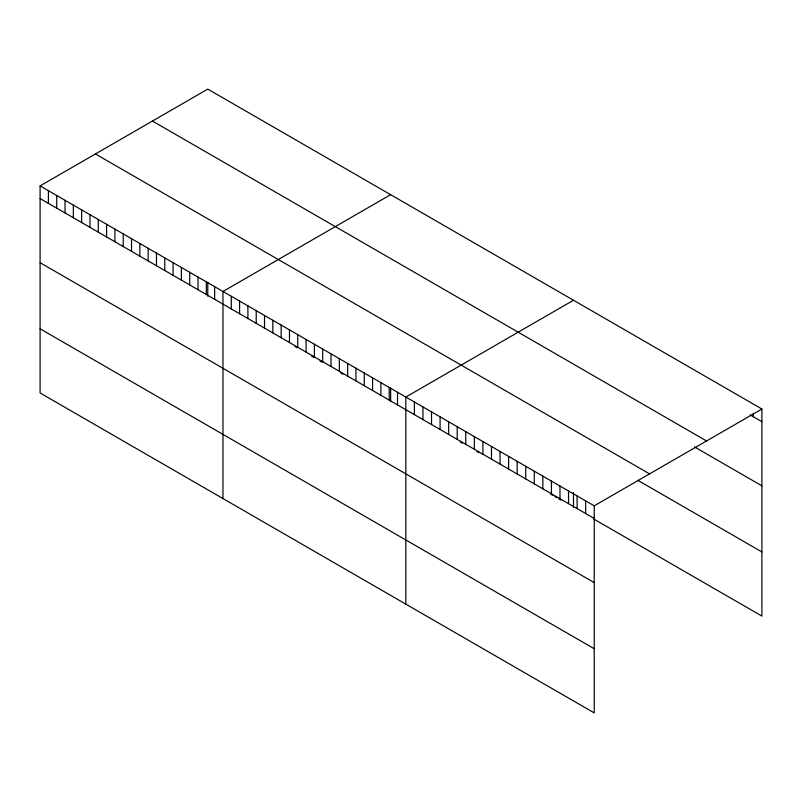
<?xml version="1.0" encoding="UTF-8"?>
<svg xmlns="http://www.w3.org/2000/svg" width="802" height="802" viewBox="0 0 802 802"><rect width="100%" height="100%" fill="white"/><g stroke="black" fill="none" stroke-linecap="round" stroke-linejoin="round"><path stroke-width="1.2" d="M40.1 185.904L594.232 505.821L594.232 712.898L40.1 392.98L40.1 185.904L207.768 89.102L761.9 409.02L761.9 616.096L593.831 519.064M390.634 194.675L222.966 291.477L222.966 498.553M573.49 300.249L405.832 397.05L405.832 604.127M594.232 505.821L761.9 409.02M750.121 414.875L761.9 421.672M152.44 121.042L706.572 440.97M694.462 446.894L761.9 485.832M95.428 153.954L649.56 473.882M637.72 480.248L761.9 551.936M40.1 198.545L594.232 518.473M295.046 346.564L297.121 347.767M311.667 356.158L313.742 357.361M319.978 360.96L322.053 362.163M340.76 372.96L342.835 374.153M460.248 441.942L462.323 443.145M476.869 451.536L478.944 452.739M550.633 494.132L552.718 495.325M554.794 496.528L556.869 497.731M558.944 498.924L561.029 500.127M40.1 262.705L594.232 582.633M40.1 328.81L594.232 648.738M753.339 413.281L753.339 416.729M585.671 500.879L585.671 513.531M577.109 495.937L577.109 508.578M573.49 492.428L573.49 507.325M568.538 490.994L568.538 503.636M559.976 486.052L559.976 498.694M551.415 481.1L551.415 493.751M542.854 476.157L542.854 488.809M534.282 471.215L534.282 483.857M525.721 466.273L525.721 478.914M517.16 461.33L517.16 473.972M508.598 456.378L508.598 469.03M500.027 451.436L500.027 464.087M491.466 446.493L491.466 459.145M482.904 441.551L482.904 454.193M474.343 436.609L474.343 449.25M465.772 431.656L465.772 444.308M457.21 426.714L457.21 439.366M448.649 421.772L448.649 434.423M440.087 416.829L440.087 429.471M431.516 411.887L431.516 424.529M422.955 406.935L422.955 419.586M414.393 401.992L414.393 414.644M397.511 392.248L397.511 404.9M390.634 387.998L390.634 401.752M389.201 387.456L389.201 400.098M380.89 382.654L380.89 395.296M372.579 377.852L372.579 390.504M364.268 373.06L364.268 385.702M355.958 368.258L355.958 380.9M347.647 363.456L347.647 376.108M339.336 358.654L339.336 371.306M331.015 353.862L331.015 366.504M322.705 349.06L322.705 361.712M314.394 344.258L314.394 356.91M306.083 339.467L306.083 352.108M297.773 334.665L297.773 347.316M289.462 329.863L289.462 342.514M281.151 325.071L281.151 337.712M272.84 320.269L272.84 332.91M264.52 315.467L264.52 328.118M256.209 310.675L256.209 323.316M247.898 305.873L247.898 318.514M239.587 301.071L239.587 313.722M231.277 296.269L231.277 308.92M214.655 286.675L214.655 299.326M207.768 282.424L207.768 296.179M206.345 281.873L206.345 294.524M198.024 277.081L198.024 289.722M189.713 272.279L189.713 284.931M181.402 267.477L181.402 280.129M173.092 262.685L173.092 275.327M164.781 257.883L164.781 270.525M156.47 253.081L156.47 265.733M148.159 248.289L148.159 260.931M139.849 243.487L139.849 256.129M131.528 238.685L131.528 251.337M123.217 233.883L123.217 246.535M114.907 229.091L114.907 241.733M106.596 224.289L106.596 236.941M98.285 219.487L98.285 232.139M89.974 214.695L89.974 227.337M81.664 209.893L81.664 222.545M73.353 205.091L73.353 217.743M65.032 200.299L65.032 212.941M56.721 195.498L56.721 208.139M48.411 190.696L48.411 203.347"/></g></svg>
